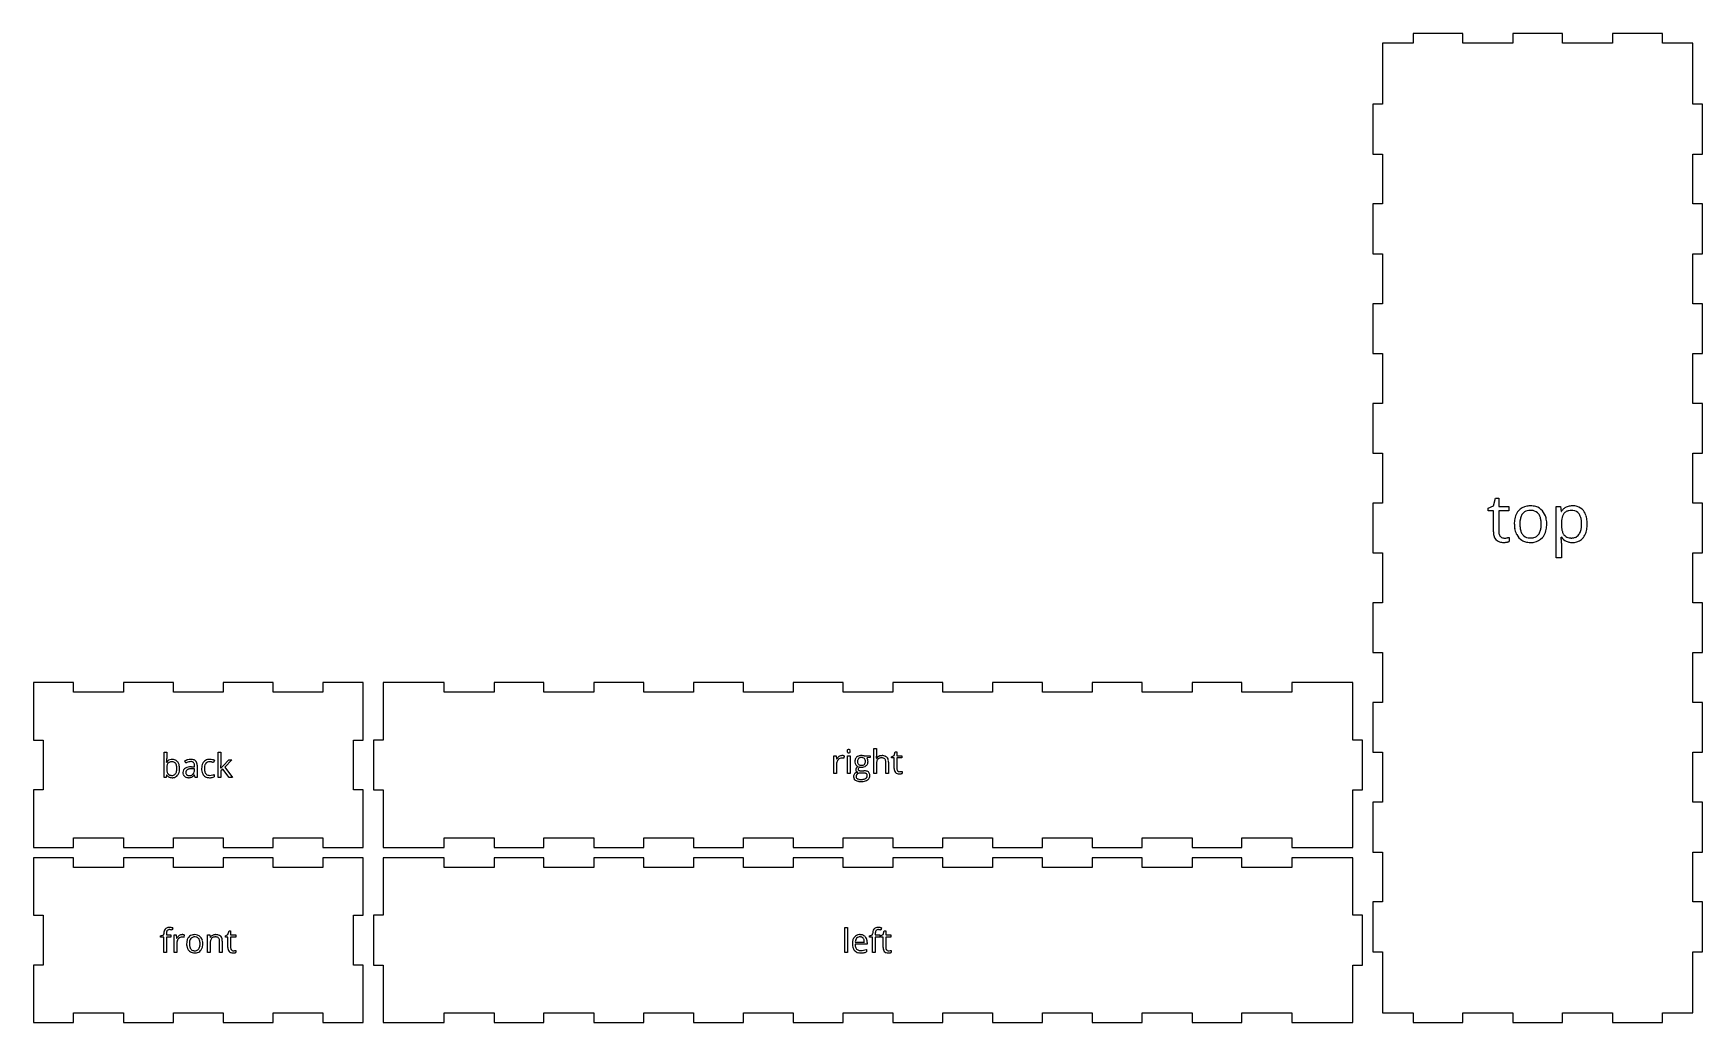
# Model space of a CAD drawing. Header units: inches. Extents: x 0 to 20.2, y 0.1 to 24.2.
# Drawn here: x 0 to 20.25, y 0.12 to 12.12 of the extents above; entities that cross this region are included whole.
import ezdxf

# ---------------------------------------------------------------- set-up
doc = ezdxf.new("R2010")
doc.units = ezdxf.units.IN

msp = doc.modelspace()

# ---------------------------------------------------------------- linework, layer by layer
at = {"layer": 'back_labelLayer'}
for p, q in [((1.585, 3.1), (1.585, 3.404)), ((1.585, 3.404), (1.618, 3.404)), ((1.616, 3.286), (1.618, 3.286)), ((1.618, 3.404), (1.618, 3.33)), ((1.848, 3.274), (1.838, 3.299)), ((1.954, 3.228), (1.954, 3.242)), ((1.986, 3.246), (1.986, 3.1)), ((2.196, 3.307), (2.186, 3.279)), ((2.243, 3.1), (2.243, 3.404)), ((2.243, 3.404), (2.275, 3.404)), ((2.275, 3.404), (2.275, 3.243)), ((2.301, 3.241), (2.37, 3.314)), ((2.409, 3.314), (2.322, 3.223)), ((2.37, 3.314), (2.409, 3.314)), ((1.609, 3.1), (1.585, 3.1)), ((1.615, 3.128), (1.609, 3.1)), ((1.618, 3.128), (1.615, 3.128)), ((1.918, 3.227), (1.954, 3.228)), ((1.954, 3.205), (1.921, 3.204)), ((1.954, 3.186), (1.954, 3.205)), ((1.956, 3.13), (1.954, 3.13)), ((1.962, 3.1), (1.956, 3.13)), ((1.986, 3.1), (1.962, 3.1)), ((2.193, 3.136), (2.193, 3.107)), ((2.275, 3.1), (2.243, 3.1)), ((2.274, 3.21), (2.275, 3.21)), ((2.3, 3.201), (2.275, 3.18)), ((2.275, 3.18), (2.275, 3.1)), ((2.375, 3.1), (2.3, 3.201)), ((2.322, 3.223), (2.415, 3.1)), ((2.415, 3.1), (2.375, 3.1))]:
    msp.add_line(p, q, dxfattribs=at)
for centre, radius, start, end in [((1.13, 3.323), 0.488, 355.7248, 358.125), ((1.207, 3.318), 0.41, 355.4673, 355.6461), ((0.942, 3.33), 0.676, 358.1118, 0.0489), ((1.678, 3.243), 0.0737, 95.1837, 145.1108), ((1.72, 3.223), 0.101, 160.8929, 171.2332), ((1.677, 3.238), 0.0555, 143.3388, 161.2564), ((1.667, 3.245), 0.0431, 120.139, 142.4263), ((1.673, 3.233), 0.0564, 100.4469, 119.67), ((1.68, 3.199), 0.0911, 89.5731, 100.7326), ((1.685, 3.207), 0.111, 89.8752, 96.8154), ((1.681, 3.215), 0.075, 78.6784, 90.375), ((1.686, 3.218), 0.0991, 74.2398, 90.562), ((1.687, 3.242), 0.0473, 35.5408, 79.8014), ((1.692, 3.243), 0.0742, 38.5628, 74.0672), ((1.682, 3.239), 0.0538, 32.6625, 35.5262), ((1.667, 3.23), 0.0705, 15.7812, 31.9755), ((1.621, 3.217), 0.119, 6.1646, 16.0392), ((1.676, 3.229), 0.0955, 16.4709, 38.4071), ((1.627, 3.214), 0.146, 5.1344, 16.7967), ((1.909, 3.168), 0.149, 106.3568, 118.3354), ((1.943, 3.079), 0.217, 112.2119, 115.965), ((1.922, 3.133), 0.159, 103.6229, 112.4319), ((1.916, 3.148), 0.171, 104.5181, 106.5456), ((1.911, 3.167), 0.15, 90.0718, 104.6524), ((1.91, 3.185), 0.106, 90.448, 103.7665), ((1.909, 3.211), 0.0801, 83.6519, 90.174), ((1.912, 3.181), 0.137, 81.5684, 90.3254), ((1.913, 3.238), 0.053, 70.5704, 83.9943), ((1.919, 3.256), 0.0329, 42.7292, 71.0387), ((1.92, 3.232), 0.0848, 68.2276, 81.7486), ((1.917, 3.255), 0.0362, 20.4094, 41.4484), ((1.897, 3.247), 0.0575, 7.8274, 20.6028), ((1.931, 3.26), 0.0552, 47.868, 68.2932), ((1.861, 3.242), 0.0931, 359.6925, 8.0049), ((1.932, 3.263), 0.0513, 19.2339, 46.6736), ((1.903, 3.252), 0.0831, 6.338, 19.6816), ((1.859, 3.247), 0.128, 359.8034, 6.6584), ((2.158, 3.218), 0.116, 153.0877, 170.1047), ((2.134, 3.23), 0.0894, 138.6544, 152.6862), ((2.13, 3.233), 0.0839, 101.4912, 138.3134), ((2.184, 3.214), 0.109, 160.1423, 175.1363), ((2.133, 3.234), 0.0544, 114.4262, 161.6636), ((2.138, 3.217), 0.0719, 88.7198, 112.5668), ((2.14, 3.191), 0.127, 89.5887, 102.1792), ((2.14, 3.217), 0.0718, 87.6734, 89.9748), ((2.14, 3.172), 0.146, 77.7702, 89.9479), ((2.139, 3.196), 0.0929, 81.6911, 87.5076), ((2.133, 3.156), 0.134, 77.2992, 81.7338), ((2.125, 3.118), 0.172, 74.7798, 77.449), ((2.132, 3.145), 0.144, 68.3296, 74.8831), ((2.138, 3.156), 0.162, 74.6802, 77.9576), ((2.153, 3.211), 0.106, 70.093, 74.7378), ((2.167, 3.25), 0.0641, 63.5055, 70.1855), ((2.18, 3.277), 0.0335, 62.8735, 63.249), ((2.059, 3.243), 0.216, 358.2749, 359.8928), ((2.823, 2.777), 0.698, 138.3428, 139.2868), ((1.792, 3.211), 0.175, 171.0677, 177.8452), ((1.868, 3.207), 0.25, 177.6191, 180.0414), ((1.832, 3.206), 0.214, 179.7758, 185.7074), ((1.676, 3.169), 0.0718, 215.5852, 245.8363), ((1.748, 3.198), 0.129, 185.5917, 194.2058), ((1.693, 3.184), 0.0735, 193.9425, 208.0224), ((1.672, 3.173), 0.0489, 208.5567, 217.5586), ((1.67, 3.172), 0.047, 218.1693, 253.8048), ((1.682, 3.182), 0.0856, 245.9808, 255.5452), ((1.679, 3.199), 0.0753, 253.1375, 266.849), ((1.684, 3.194), 0.0983, 255.7757, 270.3185), ((1.681, 3.227), 0.104, 266.3765, 270.0528), ((1.682, 3.188), 0.0646, 269.3869, 285.8625), ((1.685, 3.206), 0.11, 269.9237, 275.5465), ((1.69, 3.173), 0.0768, 274.0642, 321.4081), ((1.687, 3.171), 0.0466, 286.0164, 326.8494), ((1.663, 3.186), 0.0744, 326.7108, 343.6663), ((1.62, 3.199), 0.12, 343.4167, 353.6369), ((1.549, 3.208), 0.192, 359.7676, 6.3094), ((1.554, 3.207), 0.186, 353.4935, 0.2205), ((1.679, 3.182), 0.0911, 321.317, 335.5428), ((1.65, 3.195), 0.123, 335.8305, 350.8253), ((1.584, 3.206), 0.19, 350.6562, 0.3377), ((1.566, 3.208), 0.208, 359.8779, 5.4099), ((1.871, 3.161), 0.0561, 115.4903, 182.3568), ((1.896, 3.159), 0.0816, 179.5463, 192.6947), ((1.869, 3.152), 0.0533, 192.0829, 227.4524), ((1.87, 3.154), 0.0558, 227.7676, 237.8055), ((1.875, 3.163), 0.0657, 238.327, 258.918), ((1.899, 3.11), 0.115, 101.3574, 117.0794), ((1.9, 3.159), 0.0512, 171.2123, 180.2059), ((1.895, 3.158), 0.0463, 179.5275, 192.7794), ((1.883, 3.162), 0.0346, 120.9732, 172.4182), ((1.879, 3.155), 0.0302, 192.3269, 222.057), ((1.878, 3.154), 0.0289, 222.5831, 229.2582), ((1.882, 3.159), 0.0353, 229.7833, 254.273), ((1.882, 3.196), 0.0995, 258.6712, 270.4048), ((1.892, 3.15), 0.0498, 113.5872, 121.6785), ((1.904, 3.121), 0.0809, 102.8001, 113.2434), ((1.887, 3.176), 0.0536, 253.94, 266.4527), ((1.921, 3.005), 0.223, 92.4694, 101.7065), ((1.883, 3.242), 0.146, 269.9525, 273.1494), ((1.889, 3.196), 0.0729, 266.0784, 270.0612), ((1.918, 3.059), 0.145, 96.3542, 102.9949), ((1.89, 3.212), 0.0893, 269.5792, 282.0408), ((1.885, 3.206), 0.11, 272.934, 281.4137), ((1.929, 2.966), 0.238, 91.8567, 96.447), ((1.892, 3.172), 0.0748, 281.2989, 293.7315), ((1.896, 3.183), 0.0597, 281.7116, 306.4598), ((1.928, 2.911), 0.316, 91.7163, 92.9105), ((1.897, 3.158), 0.0597, 294.394, 304.7374), ((1.899, 3.179), 0.0542, 306.9904, 313.8557), ((1.882, 3.18), 0.0873, 304.8487, 314.8528), ((1.899, 3.178), 0.0543, 314.1891, 347.4271), ((1.849, 3.214), 0.134, 314.7439, 321.7068), ((1.871, 3.185), 0.0823, 346.9185, 0.2822), ((1.82, 3.186), 0.134, 359.8251, 359.9652), ((2.22, 3.207), 0.179, 169.8983, 180.3689), ((2.237, 3.205), 0.196, 179.938, 183.982), ((2.184, 3.201), 0.143, 183.5916, 196.3537), ((2.137, 3.186), 0.0938, 196.0168, 221.1347), ((2.128, 3.179), 0.0822, 221.7975, 256.8022), ((2.254, 3.207), 0.179, 174.5307, 180.1544), ((2.232, 3.205), 0.157, 179.7042, 188.0739), ((2.175, 3.197), 0.0999, 187.932, 200.388), ((2.144, 3.186), 0.0673, 200.4193, 216.6389), ((2.132, 3.176), 0.0515, 216.9692, 261.3103), ((2.137, 3.217), 0.121, 256.4242, 270.4894), ((2.137, 3.203), 0.0784, 260.1362, 270.27), ((2.137, 3.26), 0.136, 270.2655, 286.2894), ((2.139, 3.274), 0.178, 269.9668, 272.8644), ((2.141, 3.232), 0.136, 272.5979, 282.1877), ((2.151, 3.189), 0.0922, 282.0339, 296.9456), ((2.129, 3.291), 0.168, 286.045, 292.3665), ((1.216, 3.284), 1.061, 356.0345, 356.6426), ((-0.418, 3.397), 2.698, 356.0244, 356.0416), ((1.89, 3.248), 0.385, 357.5056, 358.3295), ((1.64, 3.259), 0.636, 356.633, 357.4917), ((2.432, 3.099), 0.192, 142.3239, 144.7054), ((2.534, 3.02), 0.321, 140.4339, 142.3364), ((2.667, 2.91), 0.493, 139.2796, 140.4708)]:
    msp.add_arc(centre, radius, start, end, dxfattribs=at)
at = {"layer": 'back_outsideCutPath'}
for p, q in [((0, 4.25), (0, 3.552)), ((0.488, 4.25), (0, 4.25)), ((0.488, 4.132), (0.488, 4.25)), ((1.093, 4.132), (0.488, 4.132)), ((1.698, 4.25), (1.093, 4.25)), ((1.093, 4.25), (1.093, 4.132)), ((1.698, 4.132), (1.698, 4.25)), ((2.302, 4.132), (1.698, 4.132)), ((2.907, 4.25), (2.302, 4.25)), ((2.302, 4.25), (2.302, 4.132)), ((2.907, 4.132), (2.907, 4.25)), ((3.512, 4.132), (2.907, 4.132)), ((4, 4.25), (3.512, 4.25)), ((3.512, 4.25), (3.512, 4.132)), ((4, 4.157), (4, 4.25)), ((4, 3.552), (4, 4.157)), ((0, 3.552), (0.118, 3.552)), ((0.118, 3.552), (0.118, 2.948)), ((3.882, 2.948), (3.882, 3.552)), ((3.882, 3.552), (4, 3.552)), ((0.118, 2.948), (0, 2.948)), ((0, 2.948), (0, 2.343)), ((4, 2.948), (3.882, 2.948)), ((4, 2.25), (4, 2.948)), ((0, 2.343), (0, 2.25)), ((0, 2.25), (0.488, 2.25)), ((0.488, 2.25), (0.488, 2.368)), ((0.488, 2.368), (1.093, 2.368)), ((1.093, 2.368), (1.093, 2.25)), ((1.093, 2.25), (1.698, 2.25)), ((1.698, 2.25), (1.698, 2.368)), ((1.698, 2.368), (2.302, 2.368)), ((2.302, 2.368), (2.302, 2.25)), ((2.302, 2.25), (2.907, 2.25)), ((2.907, 2.25), (2.907, 2.368)), ((2.907, 2.368), (3.512, 2.368)), ((3.512, 2.368), (3.512, 2.25)), ((3.512, 2.25), (4, 2.25))]:
    msp.add_line(p, q, dxfattribs=at)
at = {"layer": 'front_labelLayer'}
for p, q in [((1.691, 1.273), (1.682, 1.247)), ((2.36, 1.192), (2.374, 1.238)), ((2.374, 1.238), (2.393, 1.238)), ((2.393, 1.238), (2.393, 1.188)), ((1.543, 1.177), (1.582, 1.189)), ((1.543, 1.163), (1.543, 1.177)), ((1.582, 1.163), (1.543, 1.163)), ((1.582, 1.189), (1.582, 1.201)), ((1.582, 0.974), (1.582, 1.163)), ((1.614, 1.202), (1.614, 1.188)), ((1.614, 1.188), (1.669, 1.188)), ((1.669, 1.163), (1.614, 1.163)), ((1.614, 1.163), (1.614, 0.974)), ((1.669, 1.188), (1.669, 1.163)), ((1.708, 0.974), (1.708, 1.188)), ((1.708, 1.188), (1.734, 1.188)), ((1.734, 1.188), (1.738, 1.148)), ((1.738, 1.148), (1.74, 1.148)), ((1.74, 1.089), (1.74, 0.974)), ((1.831, 1.19), (1.826, 1.159)), ((2.113, 0.974), (2.113, 1.188)), ((2.113, 1.188), (2.139, 1.188)), ((2.139, 1.188), (2.144, 1.159)), ((2.144, 1.159), (2.146, 1.159)), ((2.145, 1.086), (2.145, 0.974)), ((2.259, 0.974), (2.259, 1.112)), ((2.292, 1.114), (2.292, 0.974)), ((2.33, 1.178), (2.36, 1.192)), ((2.33, 1.163), (2.33, 1.178)), ((2.36, 1.163), (2.33, 1.163)), ((2.36, 1.035), (2.36, 1.163)), ((2.393, 1.188), (2.455, 1.188)), ((2.455, 1.163), (2.393, 1.163)), ((2.393, 1.163), (2.393, 1.037)), ((2.455, 1.188), (2.455, 1.163)), ((1.614, 0.974), (1.582, 0.974)), ((1.74, 0.974), (1.708, 0.974)), ((2.145, 0.974), (2.113, 0.974)), ((2.292, 0.974), (2.259, 0.974)), ((2.457, 1.001), (2.457, 0.976))]:
    msp.add_line(p, q, dxfattribs=at)
for centre, radius, start, end in [((1.713, 1.203), 0.131, 167.5777, 180.6583), ((1.651, 1.217), 0.068, 141.7431, 168.2323), ((1.641, 1.222), 0.0569, 98.2549, 139.6205), ((1.725, 1.204), 0.111, 171.6514, 178.4396), ((1.681, 1.21), 0.0663, 161.8457, 171.783), ((1.654, 1.22), 0.0375, 145.0676, 162.1806), ((1.646, 1.225), 0.0281, 102.7676, 144.3383), ((1.65, 1.181), 0.0985, 89.6696, 99.9321), ((1.65, 1.21), 0.0437, 89.486, 103.4186), ((1.65, 1.183), 0.0697, 83.0768, 89.7927), ((1.65, 1.176), 0.104, 81.5634, 89.7025), ((1.646, 1.149), 0.104, 76.5177, 83.021), ((1.643, 1.124), 0.156, 75.9743, 81.6555), ((1.633, 1.097), 0.158, 71.9624, 76.5903), ((1.63, 1.072), 0.21, 73.2948, 76.0965), ((1.768, 1.202), 0.153, 178.1983, 180.0209), ((1.835, 1.095), 0.109, 139.414, 150.6028), ((1.839, 1.089), 0.0984, 173.69, 180.0883), ((1.814, 1.093), 0.074, 138.9572, 174.5423), ((1.816, 1.111), 0.0836, 124.2328, 139.4158), ((1.816, 1.091), 0.0768, 135.6199, 138.8397), ((1.803, 1.106), 0.0562, 89.6332, 137.0884), ((1.805, 1.127), 0.0646, 89.6796, 124.4402), ((1.803, 1.086), 0.0761, 87.3469, 89.966), ((1.806, 1.043), 0.149, 84.9929, 90.1272), ((1.802, 1.063), 0.0995, 81.5878, 87.1914), ((1.795, 1.02), 0.143, 77.4444, 81.6354), ((1.809, 1.083), 0.109, 78.4899, 85.0275), ((2.027, 1.082), 0.168, 169.2443, 180.3881), ((2.021, 1.081), 0.162, 179.7741, 189.093), ((1.98, 1.073), 0.12, 188.9099, 205.3173), ((1.97, 1.094), 0.11, 150.7114, 169.4696), ((1.967, 1.068), 0.107, 205.6556, 208.4464), ((1.952, 1.103), 0.0896, 138.1758, 150.2287), ((1.951, 1.058), 0.0878, 207.795, 238.676), ((1.949, 1.105), 0.0858, 99.176, 137.9833), ((2.064, 1.082), 0.171, 173.0087, 180.2469), ((2.057, 1.08), 0.164, 179.706, 187.9162), ((2.002, 1.09), 0.109, 162.0657, 173.1666), ((1.997, 1.072), 0.103, 187.7633, 200.0976), ((1.962, 1.103), 0.067, 142.9024, 162.3749), ((1.963, 1.06), 0.068, 200.0846, 216.9125), ((1.95, 1.112), 0.0516, 103.4688, 142.3118), ((1.951, 1.051), 0.0531, 217.3012, 261.7097), ((1.957, 1.066), 0.126, 89.7326, 100.0761), ((1.956, 1.087), 0.0772, 89.4811, 103.8809), ((1.957, 1.083), 0.0818, 79.3455, 90.3168), ((1.959, 1.083), 0.109, 73.5221, 90.5695), ((1.964, 1.11), 0.0533, 37.9576, 80.4006), ((1.964, 1.05), 0.0524, 284.566, 322.6333), ((1.965, 1.106), 0.0849, 41.1442, 73.2136), ((1.953, 1.103), 0.0668, 20.0263, 37.4342), ((1.95, 1.06), 0.0696, 323.0093, 342.6395), ((1.92, 1.09), 0.102, 7.7442, 20.0691), ((1.91, 1.073), 0.112, 342.3616, 353.7538), ((1.86, 1.082), 0.162, 359.7076, 7.8966), ((1.851, 1.081), 0.171, 353.5365, 0.2009), ((1.953, 1.096), 0.101, 13.5016, 41.0702), ((1.962, 1.06), 0.0904, 318.1434, 329.7575), ((1.945, 1.069), 0.11, 330.2506, 349.4115), ((1.906, 1.083), 0.15, 1.1277, 13.8803), ((1.888, 1.08), 0.167, 349.176, 0.3859), ((1.865, 1.081), 0.191, 359.9919, 1.5396), ((2.298, 1.089), 0.153, 171.1756, 178.3224), ((2.353, 1.086), 0.208, 178.0804, 180.022), ((2.201, 1.124), 0.0657, 116.9446, 147.6523), ((2.238, 1.098), 0.0923, 159.953, 171.3798), ((2.201, 1.112), 0.053, 140.1519, 160.3142), ((2.195, 1.116), 0.0457, 118.5439, 139.1922), ((2.208, 1.112), 0.0795, 115.8118, 117.5994), ((2.202, 1.103), 0.0611, 100.1178, 118.1606), ((2.212, 1.104), 0.0878, 94.3226, 115.5455), ((2.209, 1.066), 0.0981, 89.5933, 100.3712), ((2.214, 1.086), 0.106, 89.9566, 94.712), ((2.21, 1.078), 0.0859, 84.0193, 90.1523), ((2.215, 1.064), 0.128, 80.559, 90.3543), ((2.213, 1.106), 0.0581, 71.0824, 84.3683), ((2.221, 1.126), 0.0366, 43.3792, 71.538), ((2.223, 1.11), 0.081, 65.1096, 80.7645), ((2.219, 1.125), 0.0386, 22.703, 42.3418), ((2.201, 1.118), 0.0573, 8.492, 22.6579), ((2.232, 1.131), 0.0583, 46.5592, 64.8774), ((2.167, 1.113), 0.0916, 359.6721, 8.6883), ((2.233, 1.133), 0.0562, 19.3846, 45.5999), ((2.2, 1.121), 0.0909, 6.9638, 19.8359), ((2.15, 1.114), 0.141, 359.7638, 7.2119), ((2.462, 1.034), 0.102, 179.3546, 192.8485), ((2.458, 1.036), 0.0653, 179.6407, 189.7512), ((2.435, 1.032), 0.0419, 189.5474, 205.7883), ((2.426, 1.028), 0.0315, 206.1309, 221.4081), ((1.952, 1.061), 0.0903, 238.811, 253.2412), ((1.956, 1.074), 0.104, 253.5416, 270.4183), ((1.957, 1.078), 0.0805, 260.5025, 270.2469), ((1.958, 1.072), 0.0753, 269.4487, 284.7259), ((1.957, 1.096), 0.126, 269.7498, 279.8029), ((1.965, 1.057), 0.0864, 278.8957, 317.9977), ((2.411, 1.02), 0.049, 190.3819, 253.877), ((2.421, 1.055), 0.0847, 253.7841, 270.8857), ((2.425, 1.027), 0.0301, 221.5956, 262.35), ((2.427, 1.04), 0.0433, 261.3236, 270.1931), ((2.423, 1.055), 0.0845, 270.0031, 270.7478), ((2.422, 1.071), 0.101, 270.8954, 275.546), ((2.427, 1.103), 0.106, 269.8811, 278.3021), ((2.418, 1.11), 0.141, 275.5257, 279.2942), ((2.421, 1.093), 0.123, 279.1904, 280.1084), ((2.429, 1.09), 0.0936, 278.4054, 279.0268), ((2.427, 1.062), 0.0912, 280.0062, 283.3732), ((2.416, 1.172), 0.176, 278.9628, 280.5069), ((2.435, 1.028), 0.0564, 283.3057, 288.1191), ((2.428, 1.11), 0.113, 280.4808, 282.6295), ((2.438, 1.066), 0.0677, 282.5867, 285.5801), ((2.443, 1.005), 0.0319, 287.985, 295.3051), ((2.444, 1.044), 0.0454, 285.6978, 286.2694)]:
    msp.add_arc(centre, radius, start, end, dxfattribs=at)
at = {"layer": 'front_outsideCutPath'}
for p, q in [((0, 2.125), (0, 1.427)), ((0.488, 2.125), (0, 2.125)), ((0.488, 2.007), (0.488, 2.125)), ((1.698, 2.125), (1.093, 2.125)), ((1.093, 2.125), (1.093, 2.007)), ((1.698, 2.007), (1.698, 2.125)), ((2.907, 2.125), (2.302, 2.125)), ((2.302, 2.125), (2.302, 2.007)), ((2.907, 2.007), (2.907, 2.125)), ((4, 2.125), (3.512, 2.125)), ((3.512, 2.125), (3.512, 2.007)), ((4, 2.032), (4, 2.125)), ((4, 1.427), (4, 2.032)), ((1.093, 2.007), (0.488, 2.007)), ((2.302, 2.007), (1.698, 2.007)), ((3.512, 2.007), (2.907, 2.007)), ((0, 1.427), (0.118, 1.427)), ((0.118, 1.427), (0.118, 0.823)), ((3.882, 0.823), (3.882, 1.427)), ((3.882, 1.427), (4, 1.427)), ((0.118, 0.823), (0, 0.823)), ((0, 0.823), (0, 0.218)), ((4, 0.823), (3.882, 0.823)), ((4, 0.125), (4, 0.823)), ((0, 0.218), (0, 0.125)), ((0.488, 0.125), (0.488, 0.243)), ((0.488, 0.243), (1.093, 0.243)), ((1.093, 0.243), (1.093, 0.125)), ((1.698, 0.125), (1.698, 0.243)), ((1.698, 0.243), (2.302, 0.243)), ((2.302, 0.243), (2.302, 0.125)), ((2.907, 0.125), (2.907, 0.243)), ((2.907, 0.243), (3.512, 0.243)), ((3.512, 0.243), (3.512, 0.125)), ((0, 0.125), (0.488, 0.125)), ((1.093, 0.125), (1.698, 0.125)), ((2.302, 0.125), (2.907, 0.125)), ((3.512, 0.125), (4, 0.125))]:
    msp.add_line(p, q, dxfattribs=at)
at = {"layer": 'left_labelLayer'}
for p, q in [((9.845, 0.974), (9.845, 1.278)), ((9.845, 1.278), (9.878, 1.278)), ((9.878, 1.278), (9.878, 0.974)), ((10.289, 1.273), (10.281, 1.247)), ((10.309, 1.192), (10.322, 1.238)), ((10.322, 1.238), (10.341, 1.238)), ((10.341, 1.238), (10.341, 1.188)), ((10.116, 1.075), (9.968, 1.075)), ((9.969, 1.101), (10.081, 1.101)), ((10.106, 1.013), (10.106, 0.984)), ((10.116, 1.096), (10.116, 1.075)), ((10.142, 1.177), (10.18, 1.189)), ((10.142, 1.163), (10.142, 1.177)), ((10.18, 1.163), (10.142, 1.163)), ((10.18, 1.189), (10.18, 1.201)), ((10.18, 0.974), (10.18, 1.163)), ((10.213, 1.202), (10.213, 1.188)), ((10.213, 1.188), (10.267, 1.188)), ((10.267, 1.163), (10.213, 1.163)), ((10.213, 1.163), (10.213, 0.974)), ((10.267, 1.188), (10.267, 1.163)), ((10.278, 1.178), (10.309, 1.192)), ((10.278, 1.163), (10.278, 1.178)), ((10.309, 1.163), (10.278, 1.163)), ((10.309, 1.035), (10.309, 1.163)), ((10.341, 1.188), (10.403, 1.188)), ((10.403, 1.163), (10.341, 1.163)), ((10.341, 1.163), (10.341, 1.037)), ((10.403, 1.188), (10.403, 1.163)), ((9.878, 0.974), (9.845, 0.974)), ((10.213, 0.974), (10.18, 0.974)), ((10.405, 1.001), (10.405, 0.976))]:
    msp.add_line(p, q, dxfattribs=at)
for centre, radius, start, end in [((10.312, 1.203), 0.131, 167.5777, 180.6583), ((10.25, 1.217), 0.068, 141.7431, 168.2323), ((10.24, 1.222), 0.0569, 98.2549, 139.6205), ((10.324, 1.204), 0.111, 171.6514, 178.4396), ((10.28, 1.21), 0.0663, 161.8457, 171.783), ((10.252, 1.22), 0.0375, 145.0676, 162.1806), ((10.244, 1.225), 0.0281, 102.7676, 144.3383), ((10.249, 1.181), 0.0985, 89.6696, 99.9321), ((10.248, 1.21), 0.0437, 89.486, 103.4186), ((10.249, 1.176), 0.104, 81.5634, 89.7025), ((10.248, 1.183), 0.0697, 83.0768, 89.7927), ((10.244, 1.149), 0.104, 76.5177, 83.021), ((10.241, 1.124), 0.156, 75.9743, 81.6555), ((10.232, 1.097), 0.158, 71.9624, 76.5903), ((10.229, 1.072), 0.21, 73.2948, 76.0965), ((10.105, 1.08), 0.17, 168.9544, 180.384), ((10.12, 1.079), 0.185, 179.9888, 181.7973), ((10.078, 1.077), 0.143, 181.3575, 194.4916), ((10.049, 1.092), 0.114, 149.4065, 169.186), ((10.032, 1.064), 0.0954, 194.0875, 223.0541), ((10.034, 1.1), 0.096, 140.1062, 148.9063), ((10.024, 1.109), 0.0831, 92.4763, 140.5388), ((10.098, 1.078), 0.13, 181.1448, 190.8002), ((10.063, 1.095), 0.0942, 160.3344, 172.5324), ((10.091, 1.09), 0.123, 172.1557, 174.7584), ((10.052, 1.069), 0.0833, 190.6007, 206.0272), ((10.035, 1.105), 0.064, 138.0998, 160.5862), ((10.032, 1.059), 0.0609, 206.2954, 222.5548), ((10.024, 1.115), 0.0494, 106.4658, 137.9173), ((10.03, 1.058), 0.0589, 223.0647, 258.1401), ((10.027, 1.101), 0.0639, 89.4429, 106.2081), ((10.028, 1.077), 0.115, 89.9652, 93.9164), ((10.029, 1.093), 0.0988, 74.2127, 90.545), ((10.028, 1.098), 0.0666, 79.6467, 90.291), ((10.033, 1.12), 0.0444, 40.0818, 80.6245), ((10.036, 1.116), 0.0752, 41.2068, 74.023), ((10.029, 1.116), 0.0502, 23.4824, 39.7074), ((10.01, 1.109), 0.0705, 8.7345, 23.2781), ((9.97, 1.102), 0.11, 359.6745, 8.9229), ((10.024, 1.106), 0.0907, 11.5993, 41.1493), ((10.029, 1.193), 0.196, 291.8251, 293.161), ((9.984, 1.096), 0.132, 359.6147, 12.0338), ((10.366, 1.202), 0.153, 178.1983, 180.0209), ((10.411, 1.034), 0.102, 179.3546, 192.8485), ((10.406, 1.036), 0.0653, 179.6407, 189.7512), ((10.383, 1.032), 0.0419, 189.5474, 205.7883), ((10.374, 1.028), 0.0315, 206.1309, 221.4081), ((10.027, 1.06), 0.0892, 223.5468, 256.1953), ((10.036, 1.096), 0.126, 256.0087, 270.4844), ((10.037, 1.088), 0.0893, 257.5308, 270.4314), ((10.037, 1.234), 0.264, 269.9682, 271.9923), ((10.037, 1.17), 0.171, 270.1986, 292.209), ((10.039, 1.17), 0.2, 271.9114, 275.9737), ((10.046, 1.107), 0.136, 275.9067, 281.6594), ((10.043, 1.119), 0.149, 281.9927, 287.8853), ((10.029, 1.162), 0.195, 287.9019, 293.4862), ((10.359, 1.02), 0.049, 190.3819, 253.877), ((10.369, 1.055), 0.0847, 253.7841, 270.8857), ((10.373, 1.027), 0.0301, 221.5956, 262.35), ((10.375, 1.04), 0.0433, 261.3236, 270.1931), ((10.371, 1.055), 0.0845, 270.0031, 270.7478), ((10.37, 1.071), 0.101, 270.8954, 275.546), ((10.376, 1.103), 0.106, 269.8811, 278.3021), ((10.367, 1.11), 0.141, 275.5257, 279.2942), ((10.37, 1.093), 0.123, 279.1904, 280.1084), ((10.377, 1.09), 0.0936, 278.4054, 279.0268), ((10.375, 1.062), 0.0912, 280.0062, 283.3732), ((10.365, 1.172), 0.176, 278.9628, 280.5069), ((10.383, 1.028), 0.0564, 283.3057, 288.1191), ((10.376, 1.11), 0.113, 280.4808, 282.6295), ((10.386, 1.066), 0.0677, 282.5867, 285.5801), ((10.391, 1.005), 0.0319, 287.985, 295.3051), ((10.392, 1.044), 0.0454, 285.6978, 286.2694)]:
    msp.add_arc(centre, radius, start, end, dxfattribs=at)
at = {"layer": 'left_outsideCutPath'}
for p, q in [((4.243, 2.125), (4.243, 1.427)), ((4.985, 2.125), (4.243, 2.125)), ((4.985, 2.007), (4.985, 2.125)), ((6.194, 2.125), (5.589, 2.125)), ((5.589, 2.125), (5.589, 2.007)), ((6.194, 2.007), (6.194, 2.125)), ((7.404, 2.125), (6.799, 2.125)), ((6.799, 2.125), (6.799, 2.007)), ((7.404, 2.007), (7.404, 2.125)), ((8.613, 2.125), (8.008, 2.125)), ((8.008, 2.125), (8.008, 2.007)), ((8.613, 2.007), (8.613, 2.125)), ((9.823, 2.125), (9.218, 2.125)), ((9.218, 2.125), (9.218, 2.007)), ((9.823, 2.007), (9.823, 2.125)), ((11.032, 2.125), (10.427, 2.125)), ((10.427, 2.125), (10.427, 2.007)), ((11.032, 2.007), (11.032, 2.125)), ((12.242, 2.125), (11.637, 2.125)), ((11.637, 2.125), (11.637, 2.007)), ((12.242, 2.007), (12.242, 2.125)), ((13.451, 2.125), (12.846, 2.125)), ((12.846, 2.125), (12.846, 2.007)), ((13.451, 2.007), (13.451, 2.125)), ((14.661, 2.125), (14.056, 2.125)), ((14.056, 2.125), (14.056, 2.007)), ((14.661, 2.007), (14.661, 2.125)), ((16.007, 2.125), (15.265, 2.125)), ((15.265, 2.125), (15.265, 2.007)), ((16.007, 2.032), (16.007, 2.125)), ((16.007, 1.427), (16.007, 2.032)), ((5.589, 2.007), (4.985, 2.007)), ((6.799, 2.007), (6.194, 2.007)), ((8.008, 2.007), (7.404, 2.007)), ((9.218, 2.007), (8.613, 2.007)), ((10.427, 2.007), (9.823, 2.007)), ((11.637, 2.007), (11.032, 2.007)), ((12.846, 2.007), (12.242, 2.007)), ((14.056, 2.007), (13.451, 2.007)), ((15.265, 2.007), (14.661, 2.007)), ((4.243, 1.427), (4.125, 1.427)), ((4.125, 1.427), (4.125, 0.823)), ((16.125, 1.427), (16.007, 1.427)), ((16.125, 0.823), (16.125, 1.427)), ((4.125, 0.823), (4.243, 0.823)), ((4.243, 0.823), (4.243, 0.218)), ((16.007, 0.125), (16.007, 0.823)), ((16.007, 0.823), (16.125, 0.823)), ((4.243, 0.218), (4.243, 0.125)), ((4.985, 0.125), (4.985, 0.243)), ((4.985, 0.243), (5.589, 0.243)), ((5.589, 0.243), (5.589, 0.125)), ((6.194, 0.125), (6.194, 0.243)), ((6.194, 0.243), (6.799, 0.243)), ((6.799, 0.243), (6.799, 0.125)), ((7.404, 0.125), (7.404, 0.243)), ((7.404, 0.243), (8.008, 0.243)), ((8.008, 0.243), (8.008, 0.125)), ((8.613, 0.125), (8.613, 0.243)), ((8.613, 0.243), (9.218, 0.243)), ((9.218, 0.243), (9.218, 0.125)), ((9.823, 0.125), (9.823, 0.243)), ((9.823, 0.243), (10.427, 0.243)), ((10.427, 0.243), (10.427, 0.125)), ((11.032, 0.125), (11.032, 0.243)), ((11.032, 0.243), (11.637, 0.243)), ((11.637, 0.243), (11.637, 0.125)), ((12.242, 0.125), (12.242, 0.243)), ((12.242, 0.243), (12.846, 0.243)), ((12.846, 0.243), (12.846, 0.125)), ((13.451, 0.125), (13.451, 0.243)), ((13.451, 0.243), (14.056, 0.243)), ((14.056, 0.243), (14.056, 0.125)), ((14.661, 0.125), (14.661, 0.243)), ((14.661, 0.243), (15.265, 0.243)), ((15.265, 0.243), (15.265, 0.125)), ((4.243, 0.125), (4.985, 0.125)), ((5.589, 0.125), (6.194, 0.125)), ((6.799, 0.125), (7.404, 0.125)), ((8.008, 0.125), (8.613, 0.125)), ((9.218, 0.125), (9.823, 0.125)), ((10.427, 0.125), (11.032, 0.125)), ((11.637, 0.125), (12.242, 0.125)), ((12.846, 0.125), (13.451, 0.125)), ((14.056, 0.125), (14.661, 0.125)), ((15.265, 0.125), (16.007, 0.125))]:
    msp.add_line(p, q, dxfattribs=at)
at = {"layer": 'right_labelLayer'}
for p, q in [((10.195, 3.146), (10.195, 3.45)), ((10.195, 3.45), (10.227, 3.45)), ((10.227, 3.45), (10.227, 3.358)), ((9.711, 3.146), (9.711, 3.36)), ((9.711, 3.36), (9.738, 3.36)), ((9.738, 3.36), (9.742, 3.321)), ((9.742, 3.321), (9.743, 3.321)), ((9.744, 3.261), (9.744, 3.146)), ((9.834, 3.362), (9.83, 3.332)), ((9.875, 3.146), (9.875, 3.36)), ((9.875, 3.36), (9.907, 3.36)), ((9.907, 3.36), (9.907, 3.146)), ((10.077, 3.36), (10.151, 3.36)), ((10.151, 3.34), (10.111, 3.335)), ((10.151, 3.36), (10.151, 3.34)), ((10.226, 3.33), (10.228, 3.33)), ((10.227, 3.258), (10.227, 3.146)), ((10.341, 3.146), (10.341, 3.285)), ((10.374, 3.286), (10.374, 3.146)), ((10.412, 3.351), (10.443, 3.364)), ((10.412, 3.335), (10.412, 3.351)), ((10.443, 3.335), (10.412, 3.335)), ((10.443, 3.364), (10.456, 3.41)), ((10.443, 3.208), (10.443, 3.335)), ((10.456, 3.41), (10.475, 3.41)), ((10.475, 3.41), (10.475, 3.36)), ((10.475, 3.36), (10.537, 3.36)), ((10.537, 3.335), (10.475, 3.335)), ((10.475, 3.335), (10.475, 3.209)), ((10.537, 3.36), (10.537, 3.335)), ((9.744, 3.146), (9.711, 3.146)), ((9.907, 3.146), (9.875, 3.146)), ((10.066, 3.151), (10.027, 3.151)), ((10.037, 3.075), (10.037, 3.075)), ((10.038, 3.18), (10.076, 3.18)), ((10.227, 3.146), (10.195, 3.146)), ((10.374, 3.146), (10.341, 3.146)), ((10.539, 3.173), (10.539, 3.148))]:
    msp.add_line(p, q, dxfattribs=at)
for centre, radius, start, end in [((9.839, 3.267), 0.109, 139.414, 150.6028), ((9.818, 3.265), 0.074, 138.9572, 174.5423), ((9.842, 3.261), 0.0984, 173.69, 180.0883), ((9.819, 3.284), 0.0836, 124.2328, 139.4158), ((9.82, 3.263), 0.0768, 135.6199, 138.8397), ((9.806, 3.278), 0.0562, 89.6332, 137.0884), ((9.809, 3.299), 0.0646, 89.6796, 124.4402), ((9.806, 3.258), 0.0761, 87.3469, 89.966), ((9.809, 3.215), 0.149, 84.9929, 90.1272), ((9.805, 3.235), 0.0995, 81.5878, 87.1914), ((9.799, 3.192), 0.143, 77.4444, 81.6354), ((9.813, 3.255), 0.109, 78.4899, 85.0275), ((9.894, 3.421), 0.0223, 155.965, 171.0537), ((9.908, 3.418), 0.0359, 170.8425, 180.3563), ((9.91, 3.418), 0.0383, 179.8837, 185.3643), ((9.898, 3.417), 0.0264, 184.9906, 198.2057), ((9.889, 3.414), 0.0167, 197.7933, 224.8958), ((9.888, 3.424), 0.0152, 133.7877, 155.9181), ((9.89, 3.421), 0.0187, 92.6455, 133.4697), ((9.89, 3.415), 0.0182, 225.1301, 249.9013), ((9.891, 3.417), 0.0206, 250.498, 270.5994), ((9.891, 3.415), 0.0248, 89.9764, 93.7579), ((9.891, 3.421), 0.0191, 46.3719, 90.8872), ((9.891, 3.415), 0.0189, 269.1789, 314.2812), ((9.893, 3.423), 0.0164, 17.726, 46.4458), ((9.893, 3.413), 0.0158, 313.6166, 332.2664), ((9.889, 3.416), 0.0211, 332.6336, 350.0719), ((9.884, 3.419), 0.0257, 4.942, 18.1894), ((9.873, 3.418), 0.0371, 359.8816, 5.3155), ((9.877, 3.418), 0.0335, 349.8332, 0.3909), ((10.059, 3.292), 0.0937, 166.8194, 180.4844), ((10.048, 3.291), 0.0818, 179.976, 183.6191), ((10.033, 3.289), 0.067, 183.0163, 212.3123), ((10.028, 3.299), 0.0616, 132.3289, 167.3339), ((10.036, 3.291), 0.0705, 212.47, 215.8848), ((10.025, 3.283), 0.0568, 215.1633, 247.4755), ((10.032, 3.293), 0.0689, 106.2188, 131.5375), ((10.058, 3.294), 0.0605, 162.5917, 175.7338), ((10.083, 3.292), 0.0853, 175.3398, 180.0879), ((10.061, 3.291), 0.0633, 179.5608, 191.6544), ((10.039, 3.286), 0.0408, 191.3564, 213.3651), ((10.038, 3.301), 0.0389, 135.5831, 163.0018), ((10.034, 3.283), 0.0347, 213.9584, 227.7962), ((10.036, 3.302), 0.0373, 122.5191, 134.9987), ((10.038, 3.289), 0.0419, 228.2635, 254.733), ((10.043, 3.259), 0.105, 93.6332, 106.5405), ((10.04, 3.296), 0.0443, 101.0627, 121.9734), ((10.044, 3.309), 0.0629, 254.4019, 267.4345), ((10.045, 3.272), 0.068, 89.586, 101.3333), ((10.046, 3.221), 0.143, 89.9391, 94.0255), ((10.046, 3.33), 0.0835, 267.0134, 270.0297), ((10.046, 3.27), 0.0705, 76.1094, 90.7028), ((10.047, 3.317), 0.0706, 269.2257, 284.3769), ((10.047, 3.24), 0.124, 82.5842, 90.1857), ((10.051, 3.269), 0.0947, 74.0086, 82.5689), ((10.055, 3.302), 0.0368, 13.9535, 77.6671), ((10.056, 3.283), 0.0358, 282.7795, 346.4826), ((10.057, 3.297), 0.0719, 284.9317, 310.622), ((10.024, 3.293), 0.0697, 359.18, 15.0429), ((10.028, 3.291), 0.0657, 345.4358, 0.7459), ((10.065, 3.288), 0.0601, 310.6093, 342.0925), ((10.07, 3.302), 0.0527, 29.4578, 38.3601), ((10.048, 3.29), 0.0775, 23.1849, 29.5408), ((10.028, 3.281), 0.1, 21.2529, 23.3487), ((10.063, 3.295), 0.0624, 6.8494, 20.988), ((10.051, 3.291), 0.0743, 342.5649, 0.5963), ((10.045, 3.292), 0.0801, 359.87, 7.0436), ((10.035, 3.354), 0.192, 354.9809, 357.8961), ((10.1, 3.348), 0.127, 351.9721, 354.9633), ((9.936, 3.358), 0.291, 357.8664, 0.0693), ((10.382, 3.261), 0.155, 171.3194, 178.3412), ((10.437, 3.258), 0.209, 178.1073, 180.0214), ((10.283, 3.296), 0.0648, 119.832, 147.9723), ((10.322, 3.27), 0.0938, 160.1557, 171.5323), ((10.284, 3.284), 0.0539, 140.6207, 160.5046), ((10.277, 3.289), 0.0454, 118.4542, 139.672), ((10.29, 3.284), 0.0793, 116.6691, 120.4156), ((10.292, 3.28), 0.0832, 96.6651, 116.3788), ((10.284, 3.275), 0.0609, 100.1058, 118.0861), ((10.291, 3.238), 0.0981, 89.592, 100.3591), ((10.295, 3.258), 0.105, 89.8927, 96.9957), ((10.292, 3.251), 0.0859, 84.0193, 90.1523), ((10.296, 3.232), 0.132, 80.6867, 90.3542), ((10.296, 3.278), 0.0581, 71.0824, 84.3683), ((10.303, 3.299), 0.0366, 43.3792, 71.538), ((10.304, 3.28), 0.0827, 65.6016, 80.8847), ((10.301, 3.298), 0.0386, 22.703, 42.3418), ((10.284, 3.29), 0.0573, 8.492, 22.6579), ((10.314, 3.302), 0.0584, 46.7395, 65.4137), ((10.25, 3.285), 0.0916, 359.6721, 8.6883), ((10.315, 3.305), 0.0565, 19.2202, 45.7659), ((10.282, 3.293), 0.0912, 6.4731, 19.6469), ((10.234, 3.286), 0.14, 359.7939, 6.7741), ((9.998, 3.111), 0.0496, 138.3917, 181.0052), ((10.017, 3.11), 0.0685, 179.9784, 183.0214), ((10.002, 3.108), 0.0525, 182.208, 207.7459), ((10, 3.109), 0.0517, 208.9044, 236.4227), ((10.004, 3.106), 0.0566, 113.8124, 138.3495), ((10.014, 3.128), 0.0753, 235.9664, 251.2227), ((10.014, 3.193), 0.0371, 161.7219, 180.4833), ((10.015, 3.193), 0.0373, 179.9839, 182.93), ((10.007, 3.192), 0.0301, 182.1766, 215.3412), ((10.01, 3.194), 0.0329, 144.4976, 161.3338), ((10.032, 3.111), 0.0519, 168.2579, 180.3809), ((10.013, 3.11), 0.0326, 179.2198, 200.9362), ((10.014, 3.084), 0.0802, 102.287, 114.1175), ((10.015, 3.115), 0.0342, 130.7941, 169.0418), ((10.009, 3.109), 0.0286, 202.0293, 236.1459), ((10.021, 3.186), 0.0464, 132.7275, 144.1476), ((10.015, 3.198), 0.0398, 215.4617, 217.1783), ((10.011, 3.194), 0.0337, 216.587, 245.4965), ((10.039, 3.167), 0.0719, 125.2212, 132.8666), ((10.027, 3.166), 0.115, 251.21, 262.7066), ((10.017, 3.112), 0.038, 117.2326, 130.5002), ((10.015, 3.116), 0.038, 235.0621, 238.5095), ((10.021, 3.128), 0.0519, 239.1071, 254.4861), ((10.056, 3.143), 0.102, 121.2334, 125.3803), ((10.022, 3.102), 0.0486, 99.809, 116.8247), ((10.031, 3.197), 0.0244, 147.5373, 180.26), ((10.023, 3.197), 0.0168, 179.2899, 198.3581), ((10.02, 3.196), 0.0136, 199.2296, 239.5684), ((10.031, 3.16), 0.0844, 254.2332, 263.4927), ((10.039, 3.192), 0.034, 128.0858, 147.1419), ((10.036, 3.232), 0.182, 262.5635, 270.2703), ((10.022, 3.2), 0.0179, 238.2279, 239.86), ((10.024, 3.204), 0.0227, 240.7278, 254.5053), ((10.026, 3.076), 0.0745, 89.6427, 100.0206), ((10.053, 3.174), 0.0577, 117.3932, 128.4104), ((10.031, 3.226), 0.045, 254.1651, 262.2133), ((10.036, 3.208), 0.133, 263.41, 270.1464), ((10.036, 3.26), 0.0797, 262.0551, 267.2086), ((10.043, 3.311), 0.0879, 259.4948, 263.3918), ((10.038, 3.303), 0.123, 267.0918, 270.0881), ((10.045, 3.327), 0.104, 263.4848, 270.1271), ((10.038, 3.307), 0.257, 269.7549, 276.6164), ((10.038, 3.293), 0.218, 269.7958, 275.3991), ((10.045, 3.364), 0.141, 269.9676, 272.9325), ((10.047, 3.33), 0.107, 272.5338, 285.2579), ((10.046, 3.209), 0.134, 275.2953, 283.3514), ((10.066, 2.945), 0.206, 86.5061, 90.1391), ((10.049, 3.211), 0.161, 276.4939, 286.4954), ((10.077, 3.047), 0.133, 81.575, 90.306), ((10.059, 3.154), 0.0775, 283.1378, 295.8569), ((10.072, 3.029), 0.122, 81.4177, 86.5744), ((10.08, 3.085), 0.0656, 73.4119, 81.5884), ((10.069, 3.133), 0.0539, 296.4056, 301.7984), ((10.067, 3.151), 0.0972, 286.2545, 302.5277), ((10.084, 3.095), 0.0847, 68.3665, 81.7398), ((10.073, 3.127), 0.0473, 301.2234, 318.624), ((10.09, 3.118), 0.0308, 58.9957, 73.8593), ((10.095, 3.127), 0.0204, 31.5076, 58.0782), ((10.081, 3.119), 0.0354, 319.0766, 1.1405), ((10.09, 3.124), 0.0266, 10.6599, 30.9377), ((10.094, 3.119), 0.0586, 52.187, 68.2501), ((10.073, 3.12), 0.0439, 359.546, 10.9909), ((10.077, 3.134), 0.0776, 303.1962, 304.1744), ((10.088, 3.119), 0.0596, 302.9902, 339.5498), ((10.1, 3.128), 0.0474, 8.62, 51.8978), ((10.078, 3.122), 0.0702, 340.5264, 0.7198), ((10.077, 3.123), 0.0713, 359.744, 9.7318), ((10.545, 3.206), 0.102, 179.3546, 192.8485), ((10.493, 3.193), 0.049, 190.3819, 253.877), ((10.54, 3.209), 0.0653, 179.6407, 189.7512), ((10.517, 3.204), 0.0419, 189.5474, 205.7883), ((10.508, 3.2), 0.0315, 206.1309, 221.4081), ((10.503, 3.227), 0.0847, 253.7841, 270.8857), ((10.507, 3.199), 0.0301, 221.5956, 262.35), ((10.509, 3.212), 0.0433, 261.3236, 270.1931), ((10.505, 3.227), 0.0845, 270.0031, 270.7478), ((10.504, 3.243), 0.101, 270.8954, 275.546), ((10.51, 3.275), 0.106, 269.8811, 278.3021), ((10.501, 3.283), 0.141, 275.5257, 279.2942), ((10.504, 3.265), 0.123, 279.1904, 280.1084), ((10.511, 3.263), 0.0936, 278.4054, 279.0268), ((10.509, 3.234), 0.0912, 280.0062, 283.3732), ((10.499, 3.344), 0.176, 278.9628, 280.5069), ((10.517, 3.2), 0.0564, 283.3057, 288.1191), ((10.51, 3.282), 0.113, 280.4808, 282.6295), ((10.52, 3.238), 0.0677, 282.5867, 285.5801), ((10.525, 3.177), 0.0319, 287.985, 295.3051), ((10.526, 3.216), 0.0454, 285.6978, 286.2694)]:
    msp.add_arc(centre, radius, start, end, dxfattribs=at)
at = {"layer": 'right_outsideCutPath'}
for p, q in [((4.243, 4.25), (4.243, 3.552)), ((4.985, 4.25), (4.243, 4.25)), ((4.985, 4.132), (4.985, 4.25)), ((5.589, 4.132), (4.985, 4.132)), ((6.194, 4.25), (5.589, 4.25)), ((5.589, 4.25), (5.589, 4.132)), ((6.194, 4.132), (6.194, 4.25)), ((6.799, 4.132), (6.194, 4.132)), ((7.404, 4.25), (6.799, 4.25)), ((6.799, 4.25), (6.799, 4.132)), ((7.404, 4.132), (7.404, 4.25)), ((8.008, 4.132), (7.404, 4.132)), ((8.613, 4.25), (8.008, 4.25)), ((8.008, 4.25), (8.008, 4.132)), ((8.613, 4.132), (8.613, 4.25)), ((9.218, 4.132), (8.613, 4.132)), ((9.823, 4.25), (9.218, 4.25)), ((9.218, 4.25), (9.218, 4.132)), ((9.823, 4.132), (9.823, 4.25)), ((10.427, 4.132), (9.823, 4.132)), ((11.032, 4.25), (10.427, 4.25)), ((10.427, 4.25), (10.427, 4.132)), ((11.032, 4.132), (11.032, 4.25)), ((11.637, 4.132), (11.032, 4.132)), ((12.242, 4.25), (11.637, 4.25)), ((11.637, 4.25), (11.637, 4.132)), ((12.242, 4.132), (12.242, 4.25)), ((12.846, 4.132), (12.242, 4.132)), ((13.451, 4.25), (12.846, 4.25)), ((12.846, 4.25), (12.846, 4.132)), ((13.451, 4.132), (13.451, 4.25)), ((14.056, 4.132), (13.451, 4.132)), ((14.661, 4.25), (14.056, 4.25)), ((14.056, 4.25), (14.056, 4.132)), ((14.661, 4.132), (14.661, 4.25)), ((15.265, 4.132), (14.661, 4.132)), ((16.007, 4.25), (15.265, 4.25)), ((15.265, 4.25), (15.265, 4.132)), ((16.007, 4.157), (16.007, 4.25)), ((16.007, 3.552), (16.007, 4.157)), ((4.243, 3.552), (4.125, 3.552)), ((4.125, 3.552), (4.125, 2.948)), ((16.125, 3.552), (16.007, 3.552)), ((16.125, 2.948), (16.125, 3.552)), ((4.125, 2.948), (4.243, 2.948)), ((4.243, 2.948), (4.243, 2.343)), ((16.007, 2.25), (16.007, 2.948)), ((16.007, 2.948), (16.125, 2.948)), ((4.243, 2.343), (4.243, 2.25)), ((4.243, 2.25), (4.985, 2.25)), ((4.985, 2.25), (4.985, 2.368)), ((4.985, 2.368), (5.589, 2.368)), ((5.589, 2.368), (5.589, 2.25)), ((5.589, 2.25), (6.194, 2.25)), ((6.194, 2.25), (6.194, 2.368)), ((6.194, 2.368), (6.799, 2.368)), ((6.799, 2.368), (6.799, 2.25)), ((6.799, 2.25), (7.404, 2.25)), ((7.404, 2.25), (7.404, 2.368)), ((7.404, 2.368), (8.008, 2.368)), ((8.008, 2.368), (8.008, 2.25)), ((8.008, 2.25), (8.613, 2.25)), ((8.613, 2.25), (8.613, 2.368)), ((8.613, 2.368), (9.218, 2.368)), ((9.218, 2.368), (9.218, 2.25)), ((9.218, 2.25), (9.823, 2.25)), ((9.823, 2.25), (9.823, 2.368)), ((9.823, 2.368), (10.427, 2.368)), ((10.427, 2.368), (10.427, 2.25)), ((10.427, 2.25), (11.032, 2.25)), ((11.032, 2.25), (11.032, 2.368)), ((11.032, 2.368), (11.637, 2.368)), ((11.637, 2.368), (11.637, 2.25)), ((11.637, 2.25), (12.242, 2.25)), ((12.242, 2.25), (12.242, 2.368)), ((12.242, 2.368), (12.846, 2.368)), ((12.846, 2.368), (12.846, 2.25)), ((12.846, 2.25), (13.451, 2.25)), ((13.451, 2.25), (13.451, 2.368)), ((13.451, 2.368), (14.056, 2.368)), ((14.056, 2.368), (14.056, 2.25)), ((14.056, 2.25), (14.661, 2.25)), ((14.661, 2.25), (14.661, 2.368)), ((14.661, 2.368), (15.265, 2.368)), ((15.265, 2.368), (15.265, 2.25)), ((15.265, 2.25), (16.007, 2.25))]:
    msp.add_line(p, q, dxfattribs=at)
at = {"layer": 'top_labelLayer'}
for p, q in [((17.712, 6.393), (17.739, 6.485)), ((17.739, 6.485), (17.777, 6.485)), ((17.777, 6.485), (17.777, 6.386)), ((17.65, 6.366), (17.712, 6.393)), ((17.65, 6.335), (17.65, 6.366)), ((17.712, 6.335), (17.65, 6.335)), ((17.712, 6.08), (17.712, 6.335)), ((17.777, 6.386), (17.901, 6.386)), ((17.901, 6.335), (17.777, 6.335)), ((17.777, 6.335), (17.777, 6.083)), ((17.901, 6.386), (17.901, 6.335)), ((18.473, 5.765), (18.473, 6.386)), ((18.473, 6.386), (18.525, 6.386)), ((18.525, 6.386), (18.534, 6.327)), ((18.534, 6.327), (18.537, 6.327)), ((18.537, 6.186), (18.537, 6.172)), ((17.904, 6.011), (17.904, 5.961)), ((18.537, 6.013), (18.533, 6.013)), ((18.537, 5.941), (18.537, 5.765)), ((18.537, 5.765), (18.473, 5.765))]:
    msp.add_line(p, q, dxfattribs=at)
for centre, radius, start, end in [((18.188, 6.197), 0.22, 150.7111, 169.4697), ((18.151, 6.215), 0.179, 138.1762, 150.2288), ((18.145, 6.22), 0.172, 99.176, 137.9833), ((18.172, 6.216), 0.134, 142.9026, 162.3749), ((18.147, 6.233), 0.103, 103.4683, 142.312), ((18.162, 6.142), 0.252, 89.7327, 100.076), ((18.16, 6.184), 0.154, 89.4806, 103.8801), ((18.162, 6.175), 0.164, 79.3452, 90.3179), ((18.165, 6.175), 0.218, 73.5221, 90.5691), ((18.175, 6.23), 0.107, 37.958, 80.4004), ((18.178, 6.222), 0.17, 41.1447, 73.2133), ((18.153, 6.215), 0.134, 20.0262, 37.4347), ((18.154, 6.201), 0.202, 13.5015, 41.0705), ((18.68, 6.227), 0.175, 132.3564, 144.9195), ((18.655, 6.233), 0.111, 141.8893, 160.5973), ((18.654, 6.256), 0.135, 115.4004, 132.3121), ((18.634, 6.248), 0.0857, 118.5569, 141.0246), ((18.648, 6.221), 0.116, 100.087, 118.1915), ((18.664, 6.23), 0.162, 97.7068, 114.8819), ((18.661, 6.151), 0.187, 89.5901, 100.3502), ((18.671, 6.183), 0.21, 89.8465, 97.9471), ((18.663, 6.199), 0.14, 84.0386, 90.0848), ((18.674, 6.195), 0.199, 74.1925, 90.5787), ((18.669, 6.237), 0.101, 35.4482, 85.2266), ((18.688, 6.245), 0.147, 38.0523, 74.0417), ((18.64, 6.215), 0.137, 19.8994, 35.8979), ((18.65, 6.216), 0.195, 16.3357, 37.909), ((17.916, 6.078), 0.204, 179.3549, 192.8479), ((17.907, 6.082), 0.131, 179.6421, 189.7507), ((18.302, 6.174), 0.337, 169.2443, 180.3881), ((18.29, 6.171), 0.324, 179.7745, 189.0936), ((18.207, 6.156), 0.24, 188.9105, 205.3171), ((18.375, 6.173), 0.343, 173.009, 180.2461), ((18.361, 6.17), 0.328, 179.706, 187.9162), ((18.252, 6.189), 0.218, 162.0654, 173.1675), ((18.241, 6.153), 0.207, 187.7641, 200.0974), ((18.174, 6.129), 0.136, 200.0851, 216.913), ((18.148, 6.13), 0.139, 323.0085, 342.6392), ((18.087, 6.191), 0.204, 7.7441, 20.0692), ((18.068, 6.156), 0.223, 342.3616, 353.7538), ((17.968, 6.174), 0.324, 359.7073, 7.8973), ((17.95, 6.171), 0.342, 353.5363, 0.2017), ((18.137, 6.147), 0.22, 330.2506, 349.4115), ((18.06, 6.176), 0.299, 1.1278, 13.8798), ((18.024, 6.17), 0.335, 349.1763, 0.3863), ((17.979, 6.172), 0.38, 359.9908, 1.543), ((18.949, 6.182), 0.412, 178.0647, 179.4492), ((18.966, 6.17), 0.429, 179.7765, 185.7073), ((18.848, 6.187), 0.311, 171.0871, 178.325), ((18.797, 6.153), 0.259, 185.593, 194.2046), ((18.728, 6.207), 0.189, 160.2898, 171.2449), ((18.689, 6.125), 0.147, 193.9429, 208.0215), ((18.622, 6.137), 0.157, 325.5755, 344.1505), ((18.574, 6.191), 0.207, 7.715, 19.8857), ((18.541, 6.161), 0.241, 343.9337, 355.1136), ((18.455, 6.174), 0.327, 359.7111, 7.8612), ((18.437, 6.172), 0.345, 354.84, 0.1175), ((18.602, 6.147), 0.246, 335.8306, 350.8256), ((18.55, 6.185), 0.299, 4.5765, 16.6092), ((18.469, 6.17), 0.38, 350.656, 0.3382), ((18.427, 6.173), 0.422, 359.9006, 4.9018), ((17.813, 6.051), 0.0981, 190.3818, 253.8773), ((17.861, 6.074), 0.0838, 189.5478, 205.787), ((17.842, 6.065), 0.0629, 206.1291, 221.4087), ((17.833, 6.119), 0.169, 253.7848, 270.8854), ((17.84, 6.064), 0.0602, 221.5951, 262.3504), ((17.845, 6.09), 0.0867, 261.3265, 270.1921), ((17.836, 6.114), 0.164, 269.9979, 270.7636), ((17.835, 6.152), 0.202, 270.8926, 275.5488), ((17.846, 6.216), 0.213, 269.88, 278.3025), ((17.827, 6.23), 0.281, 275.5258, 279.2939), ((17.834, 6.192), 0.243, 279.1889, 280.1166), ((17.848, 6.199), 0.195, 278.4119, 279.0075), ((17.845, 6.133), 0.182, 280.0059, 283.3739), ((17.824, 6.352), 0.35, 278.9583, 280.511), ((17.861, 6.066), 0.113, 283.3087, 288.1191), ((17.847, 6.23), 0.226, 280.484, 282.6285), ((17.867, 6.141), 0.136, 282.5871, 285.5788), ((17.877, 6.019), 0.0638, 287.9896, 295.3053), ((17.877, 6.104), 0.0965, 285.7306, 286.268), ((18.182, 6.146), 0.213, 205.657, 208.4459), ((18.15, 6.127), 0.176, 207.7947, 238.6756), ((18.152, 6.131), 0.181, 238.8114, 253.2431), ((18.15, 6.111), 0.106, 217.3009, 261.7098), ((18.159, 6.158), 0.208, 253.5436, 270.4181), ((18.161, 6.165), 0.161, 260.5033, 270.2477), ((18.162, 6.201), 0.252, 269.7503, 279.8035), ((18.164, 6.155), 0.151, 269.4482, 284.7254), ((18.175, 6.11), 0.105, 284.5661, 322.6336), ((18.178, 6.124), 0.173, 278.896, 317.9979), ((18.172, 6.129), 0.181, 318.1444, 329.7564), ((17.924, 5.936), 0.614, 2.9503, 7.2024), ((18.654, 6.096), 0.144, 215.5852, 245.8363), ((18.023, 5.941), 0.514, 0.0318, 2.9017), ((18.645, 6.102), 0.0978, 208.553, 217.5615), ((18.642, 6.101), 0.0941, 218.169, 253.8047), ((18.665, 6.121), 0.171, 245.9808, 255.5452), ((18.659, 6.155), 0.151, 253.1387, 266.8478), ((18.671, 6.146), 0.197, 255.7755, 270.3186), ((18.664, 6.212), 0.209, 266.3774, 270.0502), ((18.666, 6.113), 0.109, 269.2259, 292.0428), ((18.672, 6.17), 0.22, 269.9231, 275.5481), ((18.683, 6.104), 0.154, 274.064, 321.408), ((18.667, 6.104), 0.101, 293.1431, 324.1353), ((18.644, 6.123), 0.13, 323.1666, 325.0092), ((18.66, 6.122), 0.182, 321.3164, 335.5436)]:
    msp.add_arc(centre, radius, start, end, dxfattribs=at)
at = {"layer": 'top_outsideCutPath'}
for p, q in [((16.368, 12.007), (16.368, 11.265)), ((16.738, 12.007), (16.368, 12.007)), ((17.343, 12.125), (16.738, 12.125)), ((16.738, 12.125), (16.738, 12.007)), ((17.343, 12.007), (17.343, 12.125)), ((17.948, 12.007), (17.343, 12.007)), ((18.552, 12.125), (17.948, 12.125)), ((17.948, 12.125), (17.948, 12.007)), ((18.552, 12.007), (18.552, 12.125)), ((19.157, 12.007), (18.552, 12.007)), ((19.762, 12.125), (19.157, 12.125)), ((19.157, 12.125), (19.157, 12.007)), ((19.762, 12.007), (19.762, 12.125)), ((20.132, 12.007), (19.762, 12.007)), ((20.132, 11.265), (20.132, 12.007)), ((16.368, 11.265), (16.25, 11.265)), ((16.25, 11.265), (16.25, 10.661)), ((20.25, 11.265), (20.132, 11.265)), ((20.25, 10.661), (20.25, 11.265)), ((16.25, 10.661), (16.368, 10.661)), ((16.368, 10.661), (16.368, 10.056)), ((20.132, 10.056), (20.132, 10.661)), ((20.132, 10.661), (20.25, 10.661)), ((16.368, 10.056), (16.25, 10.056)), ((16.25, 10.056), (16.25, 9.451)), ((20.25, 10.056), (20.132, 10.056)), ((20.25, 9.451), (20.25, 10.056)), ((16.25, 9.451), (16.368, 9.451)), ((16.368, 9.451), (16.368, 8.846)), ((20.132, 8.846), (20.132, 9.451)), ((20.132, 9.451), (20.25, 9.451)), ((16.368, 8.846), (16.25, 8.846)), ((16.25, 8.846), (16.25, 8.242)), ((20.25, 8.846), (20.132, 8.846)), ((20.25, 8.242), (20.25, 8.846)), ((16.25, 8.242), (16.368, 8.242)), ((16.368, 8.242), (16.368, 7.637)), ((20.132, 7.637), (20.132, 8.242)), ((20.132, 8.242), (20.25, 8.242)), ((16.368, 7.637), (16.25, 7.637)), ((16.25, 7.637), (16.25, 7.032)), ((20.25, 7.637), (20.132, 7.637)), ((20.25, 7.032), (20.25, 7.637)), ((16.25, 7.032), (16.368, 7.032)), ((16.368, 7.032), (16.368, 6.427)), ((20.132, 6.427), (20.132, 7.032)), ((20.132, 7.032), (20.25, 7.032)), ((16.368, 6.427), (16.25, 6.427)), ((16.25, 6.427), (16.25, 5.823)), ((20.25, 6.427), (20.132, 6.427)), ((20.25, 5.823), (20.25, 6.427)), ((16.25, 5.823), (16.368, 5.823)), ((16.368, 5.823), (16.368, 5.218)), ((20.132, 5.218), (20.132, 5.823)), ((20.132, 5.823), (20.25, 5.823)), ((16.368, 5.218), (16.25, 5.218)), ((16.25, 5.218), (16.25, 4.613)), ((20.25, 5.218), (20.132, 5.218)), ((20.25, 4.613), (20.25, 5.218)), ((16.25, 4.613), (16.368, 4.613)), ((16.368, 4.613), (16.368, 4.008)), ((20.132, 4.008), (20.132, 4.613)), ((20.132, 4.613), (20.25, 4.613)), ((16.368, 4.008), (16.25, 4.008)), ((16.25, 4.008), (16.25, 3.404)), ((20.25, 4.008), (20.132, 4.008)), ((20.25, 3.404), (20.25, 4.008)), ((16.25, 3.404), (16.368, 3.404)), ((16.368, 3.404), (16.368, 2.799)), ((20.132, 2.799), (20.132, 3.404)), ((20.132, 3.404), (20.25, 3.404)), ((16.368, 2.799), (16.25, 2.799)), ((16.25, 2.799), (16.25, 2.194)), ((20.25, 2.799), (20.132, 2.799)), ((20.25, 2.194), (20.25, 2.799)), ((16.25, 2.194), (16.368, 2.194)), ((16.368, 2.194), (16.368, 1.589)), ((20.132, 1.589), (20.132, 2.194)), ((20.132, 2.194), (20.25, 2.194)), ((16.368, 1.589), (16.25, 1.589)), ((16.25, 1.589), (16.25, 0.985)), ((20.25, 1.589), (20.132, 1.589)), ((20.25, 0.985), (20.25, 1.589)), ((16.25, 0.985), (16.368, 0.985)), ((16.368, 0.985), (16.368, 0.243)), ((20.132, 0.243), (20.132, 0.985)), ((20.132, 0.985), (20.25, 0.985)), ((16.368, 0.243), (16.738, 0.243)), ((16.738, 0.243), (16.738, 0.125)), ((17.343, 0.125), (17.343, 0.243)), ((17.343, 0.243), (17.948, 0.243)), ((17.948, 0.243), (17.948, 0.125)), ((18.552, 0.125), (18.552, 0.243)), ((18.552, 0.243), (19.157, 0.243)), ((19.157, 0.243), (19.157, 0.125)), ((19.762, 0.125), (19.762, 0.243)), ((19.762, 0.243), (20.132, 0.243)), ((16.738, 0.125), (17.343, 0.125)), ((17.948, 0.125), (18.552, 0.125)), ((19.157, 0.125), (19.762, 0.125))]:
    msp.add_line(p, q, dxfattribs=at)

doc.saveas('drawing.dxf')
